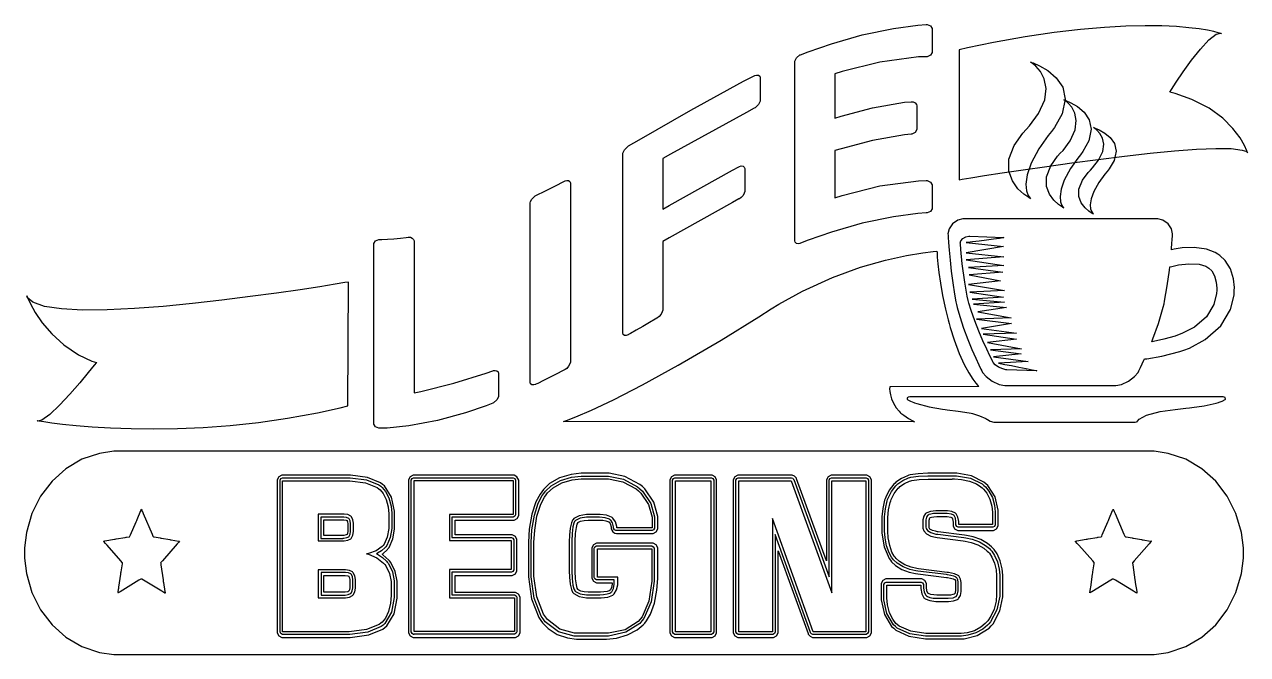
# Model space of a CAD drawing. Extents: x 65 to 293, y 45 to 314.
# Drawn here: x 65 to 293.4, y 195.9 to 313.5 of the extents above; entities that cross this region are included whole.
import ezdxf

# ---------------------------------------------------------------- set-up
doc = ezdxf.new("R2010")
doc.units = 0
doc.header["$MEASUREMENT"] = 0

msp = doc.modelspace()

# ---------------------------------------------------------------- linework, layer by layer
at = {"color": 7}
for points in [[(208.844, 306.494), (208.844, 306.693), (209.153, 307.293), (209.779, 307.844), (209.939, 307.905), (211.368, 308.456), (215.717, 309.958), (221.455, 311.6), (227.3, 312.806), (231.869, 313.426), (233.398, 313.549), (233.594, 313.549), (234.182, 313.272), (234.491, 312.766), (234.491, 312.597), (234.491, 312.082), (234.491, 310.533), (234.491, 308.985), (234.491, 308.468), (234.491, 308.305), (234.182, 307.808), (233.594, 307.516), (233.398, 307.516), (231.943, 307.472), (224.742, 306.534), (217.698, 304.765), (216.323, 304.307), (216.323, 303.276), (216.323, 300.179), (216.323, 297.083), (216.323, 296.051), (217.504, 296.404), (223.37, 297.957), (229.342, 299.015), (230.576, 299.12), (230.677, 299.127), (230.984, 299.067), (231.333, 298.879), (231.577, 298.59), (231.669, 298.326), (231.669, 298.238), (231.669, 297.718), (231.669, 296.157), (231.669, 294.597), (231.669, 294.076), (231.669, 293.9), (231.333, 293.366), (230.717, 293.062), (230.576, 293.052), (229.342, 292.947), (223.383, 291.889), (217.514, 290.336), (216.323, 289.983), (216.323, 288.881), (216.323, 285.574), (216.323, 282.266), (216.323, 281.164), (217.698, 281.632), (224.742, 283.418), (231.943, 284.34), (233.398, 284.375), (233.594, 284.375), (234.182, 284.097), (234.491, 283.591), (234.491, 283.421), (234.491, 282.906), (234.491, 281.358), (234.491, 279.811), (234.491, 279.294), (234.491, 279.13), (234.182, 278.634), (233.594, 278.342), (233.398, 278.342), (231.869, 278.226), (227.3, 277.62), (221.455, 276.419), (215.717, 274.771), (211.368, 273.254), (209.939, 272.697), (209.835, 272.657), (209.499, 272.602), (209.153, 272.667), (208.926, 272.871), (208.844, 273.111), (208.844, 273.19), (208.844, 281.517), (208.844, 300.25), (208.844, 306.494)], [(252.906, 280.988), (252.906, 280.988), (252.542, 281.2), (251.652, 281.831), (250.536, 282.871), (249.493, 284.313), (248.823, 286.148), (248.827, 288.37), (249.807, 290.967), (251.422, 293.263), (252.06, 293.934), (252.7, 294.614), (254.375, 296.887), (255.539, 299.445), (255.815, 301.61), (255.459, 303.381), (254.73, 304.757), (253.89, 305.741), (253.194, 306.332), (252.906, 306.528), (252.906, 306.528), (252.906, 306.528), (253.383, 306.36), (254.579, 305.835), (256.133, 304.925), (257.69, 303.601), (258.891, 301.833), (259.38, 299.594), (258.797, 296.853), (257.382, 294.324), (256.786, 293.581), (256.162, 292.8), (254.452, 290.327), (252.994, 287.625), (252.24, 285.443), (252.014, 283.74), (252.142, 282.48), (252.45, 281.627), (252.762, 281.142), (252.906, 280.988), (252.906, 280.988)], [(176.742, 289.278), (176.742, 289.49), (177.05, 290.125), (177.676, 290.777), (177.836, 290.865), (179.776, 291.986), (189.472, 297.569), (199.293, 302.94), (201.296, 303.954), (201.396, 304.005), (201.732, 304.096), (202.08, 304.06), (202.306, 303.864), (202.388, 303.614), (202.388, 303.529), (202.388, 303.014), (202.388, 301.467), (202.388, 299.919), (202.388, 299.402), (202.388, 299.197), (202.08, 298.578), (201.454, 297.965), (201.296, 297.885), (199.849, 297.135), (185.631, 289.314), (184.22, 288.502), (184.22, 287.321), (184.22, 283.775), (184.22, 280.23), (184.22, 279.047), (185.393, 279.727), (197.237, 286.351), (198.438, 286.985), (198.53, 287.037), (198.847, 287.128), (199.195, 287.095), (199.439, 286.91), (199.532, 286.675), (199.532, 286.596), (199.532, 286.081), (199.532, 284.533), (199.532, 282.986), (199.532, 282.469), (199.532, 282.368), (199.439, 282.064), (199.195, 281.632), (198.847, 281.24), (198.548, 281.007), (198.438, 280.952), (197.237, 280.318), (185.393, 273.693), (184.22, 273.014), (184.22, 269.831), (184.22, 262.668), (184.22, 260.28), (184.22, 260.178), (184.128, 259.868), (183.884, 259.42), (183.535, 259.005), (183.238, 258.755), (183.128, 258.692), (182.772, 258.486), (181.705, 257.867), (180.482, 257.158), (179.258, 256.45), (178.19, 255.831), (177.836, 255.623), (177.734, 255.567), (177.396, 255.455), (177.05, 255.465), (176.823, 255.634), (176.742, 255.864), (176.742, 255.94), (176.742, 264.275), (176.742, 283.027), (176.742, 289.278)], [(259.115, 279.224), (259.115, 279.224), (258.827, 279.392), (258.122, 279.891), (257.237, 280.715), (256.412, 281.857), (255.881, 283.312), (255.885, 285.073), (256.661, 287.135), (257.94, 288.958), (258.446, 289.49), (258.955, 290.029), (260.287, 291.834), (261.213, 293.862), (261.432, 295.579), (261.148, 296.982), (260.568, 298.073), (259.898, 298.851), (259.345, 299.318), (259.115, 299.472), (259.115, 299.472), (259.115, 299.472), (259.493, 299.339), (260.437, 298.921), (261.667, 298.198), (262.898, 297.145), (263.847, 295.742), (264.235, 293.967), (263.773, 291.797), (262.655, 289.796), (262.184, 289.208), (261.688, 288.59), (260.329, 286.632), (259.175, 284.493), (258.577, 282.762), (258.4, 281.412), (258.505, 280.411), (258.75, 279.732), (259.001, 279.346), (259.115, 279.224), (259.115, 279.224)], [(264.619, 278.129), (264.619, 278.129), (264.378, 278.264), (263.791, 278.666), (263.054, 279.324), (262.365, 280.238), (261.922, 281.401), (261.925, 282.804), (262.569, 284.445), (263.635, 285.895), (264.054, 286.315), (264.477, 286.743), (265.587, 288.188), (266.36, 289.808), (266.542, 291.178), (266.307, 292.299), (265.825, 293.169), (265.269, 293.791), (264.809, 294.163), (264.619, 294.287), (264.619, 294.287), (264.619, 294.287), (264.933, 294.181), (265.72, 293.847), (266.744, 293.27), (267.771, 292.431), (268.564, 291.313), (268.89, 289.897), (268.511, 288.167), (267.582, 286.57), (267.193, 286.103), (266.78, 285.612), (265.644, 284.05), (264.677, 282.342), (264.177, 280.961), (264.027, 279.881), (264.112, 279.082), (264.316, 278.537), (264.524, 278.229), (264.619, 278.129), (264.619, 278.129)], [(159.42, 280.106), (159.42, 280.206), (159.511, 280.507), (159.755, 280.925), (160.103, 281.306), (160.404, 281.532), (160.514, 281.587), (160.875, 281.759), (161.957, 282.28), (163.194, 282.889), (164.433, 283.518), (165.515, 284.08), (165.876, 284.269), (165.968, 284.321), (166.285, 284.412), (166.634, 284.379), (166.878, 284.194), (166.97, 283.959), (166.97, 283.88), (166.97, 275.546), (166.97, 256.793), (166.97, 250.542), (166.97, 250.442), (166.878, 250.137), (166.634, 249.706), (166.285, 249.313), (165.986, 249.081), (165.876, 249.025), (165.515, 248.836), (164.433, 248.274), (163.194, 247.646), (161.957, 247.037), (160.875, 246.517), (160.514, 246.345), (160.419, 246.298), (160.103, 246.224), (159.755, 246.266), (159.511, 246.455), (159.42, 246.691), (159.42, 246.768), (159.42, 255.102), (159.42, 273.855), (159.42, 280.106)], [(287.867, 270.651), (287.384, 270.959), (285.736, 271.567), (283.447, 271.891), (281.198, 271.797), (279.684, 271.572), (279.188, 271.463), (279.211, 271.737), (279.28, 272.557), (279.346, 273.417), (279.386, 273.979), (279.4, 274.179), (279.4, 274.179), (279.418, 274.469), (279.213, 275.358), (278.566, 276.335), (277.569, 277.002), (276.64, 277.247), (276.331, 277.247), (240.558, 277.247), (240.244, 277.247), (239.305, 277.002), (238.31, 276.335), (237.67, 275.358), (237.471, 274.469), (237.49, 274.179), (237.49, 274.179), (237.51, 273.823), (237.578, 272.84), (237.694, 271.366), (237.859, 269.532), (238.078, 267.469), (238.353, 265.31), (238.685, 263.187), (238.964, 261.718), (239.077, 261.232), (239.207, 260.672), (239.674, 259.009), (240.391, 256.813), (241.166, 254.726), (241.94, 252.832), (242.648, 251.215), (243.229, 249.955), (243.623, 249.14), (243.769, 248.849), (243.769, 248.849), (243.92, 248.561), (244.57, 247.795), (245.714, 246.918), (247.048, 246.32), (248.081, 246.098), (248.426, 246.098), (268.464, 246.098), (268.807, 246.098), (269.84, 246.316), (271.176, 246.906), (272.318, 247.781), (272.97, 248.557), (273.12, 248.849), (273.12, 248.849), (273.196, 249.003), (273.411, 249.446), (273.745, 250.144), (274.071, 250.84), (274.179, 251.072), (274.584, 251.116), (277.372, 251.57), (280.793, 252.465), (281.517, 252.729), (282.556, 253.112), (285.513, 254.696), (288.436, 257.233), (290.252, 260.306), (290.911, 262.982), (290.935, 263.878), (290.941, 264.422), (290.763, 266.054), (290.194, 267.914), (289.228, 269.449), (288.242, 270.404), (287.867, 270.651)], [(130.281, 272.451), (130.281, 272.616), (130.59, 273.112), (131.177, 273.403), (131.374, 273.403), (131.729, 273.41), (132.796, 273.445), (134.02, 273.523), (135.243, 273.647), (136.31, 273.779), (136.665, 273.826), (136.765, 273.838), (137.075, 273.804), (137.424, 273.645), (137.667, 273.375), (137.76, 273.105), (137.76, 273.014), (137.76, 265.95), (137.76, 250.056), (137.76, 244.758), (139.039, 245.014), (145.18, 246.539), (151.235, 248.418), (152.47, 248.849), (152.572, 248.889), (152.908, 248.941), (153.254, 248.864), (153.482, 248.646), (153.565, 248.402), (153.565, 248.32), (153.565, 247.805), (153.565, 246.257), (153.565, 244.709), (153.565, 244.192), (153.565, 243.998), (153.254, 243.412), (152.629, 242.879), (152.47, 242.817), (151.207, 242.322), (147.354, 240.998), (142.12, 239.559), (136.788, 238.575), (132.728, 238.165), (131.374, 238.125), (131.177, 238.125), (130.59, 238.403), (130.281, 238.909), (130.281, 239.077), (130.281, 247.421), (130.281, 266.194), (130.281, 272.451)], [(254.07, 248.849), (248.462, 249.061), (248.265, 249.068), (247.68, 249.199), (246.931, 249.525), (246.293, 249.99), (245.933, 250.391), (245.85, 250.542), (245.85, 250.542), (245.699, 250.837), (245.292, 251.655), (244.697, 252.895), (243.98, 254.459), (243.211, 256.249), (242.456, 258.163), (241.785, 260.105), (241.374, 261.502), (241.264, 261.973), (241.059, 262.828), (240.602, 265.428), (240.14, 268.866), (239.869, 271.504), (239.783, 272.557), (239.783, 272.557), (239.77, 272.697), (239.885, 273.13), (240.254, 273.597), (240.829, 273.906), (241.367, 274.009), (241.547, 274.002), (247.897, 273.756), (247.897, 273.756), (247.797, 273.704), (247.098, 273.593), (245.985, 273.439), (244.651, 273.266), (243.283, 273.096), (242.072, 272.948), (241.206, 272.843), (240.877, 272.803), (240.877, 272.803), (247.862, 272.098), (240.841, 270.897), (247.897, 270.122), (240.877, 269.558), (247.897, 268.5), (241.3, 268.181), (247.72, 267.299), (241.44, 266.77), (247.261, 265.678), (241.3, 265.006), (248.003, 263.842), (241.547, 263.525), (247.862, 262.643), (241.97, 262.254), (248.039, 261.691), (242.252, 261.302), (248.392, 260.703), (243.028, 259.857), (249.238, 258.763), (242.781, 258.516), (249.308, 257.668), (243.699, 256.786), (250.26, 255.87), (244.016, 255.728), (250.26, 254.742), (244.828, 254.14), (251.214, 252.942), (245.427, 252.765), (251.142, 252.024), (245.956, 251.46), (252.413, 250.613), (246.874, 250.296), (246.874, 250.278), (247.209, 250.224), (248.087, 250.055), (249.318, 249.823), (250.709, 249.56), (252.072, 249.298), (253.213, 249.071), (253.942, 248.911), (254.07, 248.849), (254.07, 248.849)], [(280.352, 255.517), (279.92, 255.359), (277.803, 254.742), (275.863, 254.336), (275.519, 254.283), (275.73, 254.821), (276.771, 257.722), (277.671, 260.765), (277.813, 261.372), (277.927, 261.875), (278.42, 264.708), (278.809, 267.678), (278.871, 268.252), (279.283, 268.365), (280.539, 268.628), (282.459, 268.853), (284.366, 268.759), (285.639, 268.405), (285.997, 268.181), (286.203, 268.046), (286.737, 267.501), (287.262, 266.569), (287.569, 265.384), (287.66, 264.306), (287.654, 263.948), (287.635, 263.273), (287.134, 261.258), (285.736, 258.953), (283.472, 257.038), (281.161, 255.819), (280.352, 255.517)], [(288.713, 244.016), (280.088, 244.016), (260.681, 244.016), (254.212, 244.016), (248.293, 244.016), (234.978, 244.016), (230.54, 244.016), (230.513, 244.016), (230.454, 244.016), (230.434, 244.016), (230.341, 244.016), (230.059, 243.95), (229.887, 243.832), (229.871, 243.805), (229.853, 243.787), (229.877, 243.55), (229.905, 243.523), (229.966, 243.453), (230.478, 243.166), (231.096, 242.932), (231.21, 242.888), (231.633, 242.739), (233.974, 242.152), (236.441, 241.724), (236.926, 241.653), (237.331, 241.592), (239.386, 241.34), (241.405, 241.035), (241.793, 240.947), (242.076, 240.887), (243.363, 240.464), (244.51, 239.934), (244.722, 239.819), (244.854, 239.748), (245.374, 239.431), (246.023, 239.254), (246.239, 239.254), (251.212, 239.254), (262.403, 239.254), (266.135, 239.254), (267.687, 239.254), (271.18, 239.254), (272.344, 239.254), (272.423, 239.254), (272.661, 239.303), (272.856, 239.404), (272.874, 239.43), (273.173, 239.809), (274.567, 240.556), (277.084, 241.239), (279.913, 241.643), (281.883, 241.855), (282.539, 241.935), (283.006, 241.989), (285.335, 242.342), (287.558, 242.835), (287.973, 242.958), (288.087, 242.994), (288.691, 243.206), (289.206, 243.487), (289.278, 243.557), (289.308, 243.589), (289.232, 243.853), (288.842, 244.016), (288.713, 244.016)], [(275.06, 233.821), (82.586, 233.821), (81.6998, 233.821), (79.0444, 233.437), (75.7467, 232.33), (72.7632, 230.579), (70.1629, 228.261), (68.0173, 225.453), (66.3981, 222.228), (65.3743, 218.666), (65.0173, 215.798), (65.0173, 214.842), (65.0173, 213.887), (65.3743, 211.019), (66.3981, 207.457), (68.0173, 204.232), (70.1629, 201.424), (72.7632, 199.106), (75.7467, 197.354), (79.0444, 196.248), (81.6998, 195.862), (82.586, 195.862), (275.06, 195.862), (275.945, 195.862), (278.601, 196.248), (281.898, 197.354), (284.882, 199.106), (287.482, 201.424), (289.628, 204.232), (291.247, 207.457), (292.271, 211.019), (292.629, 213.887), (292.629, 214.842), (292.629, 215.798), (292.271, 218.666), (291.247, 222.228), (289.628, 225.453), (287.482, 228.261), (284.882, 230.579), (281.898, 232.33), (278.601, 233.437), (275.945, 233.821), (275.06, 233.821)]]:
    msp.add_lwpolyline(points, close=True, dxfattribs=at)
at = {"color": 32}
for points in [[(239.536, 284.551), (239.536, 284.551), (240.112, 284.646), (241.745, 284.908), (244.286, 285.308), (247.591, 285.816), (251.511, 286.403), (255.9, 287.041), (260.615, 287.697), (265.504, 288.344), (270.425, 288.951), (275.229, 289.489), (279.769, 289.927), (283.901, 290.237), (287.477, 290.387), (290.35, 290.351), (292.374, 290.096), (293.249, 289.799), (293.405, 289.595), (293.405, 289.595), (293.277, 289.96), (292.84, 290.948), (292.005, 292.395), (290.687, 294.142), (288.801, 296.026), (286.261, 297.885), (282.979, 299.559), (279.917, 300.632), (278.871, 300.883), (278.871, 300.883), (279.204, 301.409), (280.103, 302.781), (281.409, 304.698), (282.966, 306.855), (284.619, 308.949), (286.208, 310.677), (287.577, 311.736), (288.41, 311.929), (288.572, 311.82), (288.572, 311.82), (288.412, 311.874), (287.926, 312.014), (287.099, 312.218), (285.921, 312.458), (284.375, 312.71), (282.451, 312.946), (280.136, 313.141), (277.416, 313.271), (274.277, 313.308), (270.709, 313.228), (266.697, 313.004), (262.23, 312.609), (257.292, 312.02), (251.872, 311.209), (245.958, 310.152), (241.136, 309.175), (239.536, 308.821), (239.536, 284.551)], [(125.519, 265.429), (125.519, 265.429), (124.871, 265.322), (123.038, 265.023), (120.186, 264.572), (116.479, 264.011), (112.083, 263.376), (107.162, 262.709), (101.883, 262.048), (96.4089, 261.431), (90.9077, 260.9), (85.543, 260.492), (80.4803, 260.248), (75.8843, 260.207), (71.9197, 260.408), (68.7546, 260.89), (66.5508, 261.694), (65.5906, 262.514), (65.4763, 262.855), (65.4763, 262.855), (65.6375, 262.451), (66.1444, 261.356), (67.0348, 259.753), (68.3412, 257.82), (70.1022, 255.738), (72.3512, 253.688), (75.1237, 251.849), (77.5974, 250.685), (78.4571, 250.402), (78.4571, 250.402), (78.0411, 249.882), (76.9345, 248.522), (75.3428, 246.622), (73.4741, 244.485), (71.5352, 242.411), (69.7357, 240.699), (68.2819, 239.653), (67.4934, 239.47), (67.3806, 239.572), (67.3806, 239.572), (67.6963, 239.52), (68.6195, 239.375), (70.1146, 239.168), (72.1459, 238.922), (74.6788, 238.662), (77.6774, 238.416), (81.1043, 238.208), (84.9256, 238.064), (89.1067, 238.011), (93.6089, 238.074), (98.3989, 238.278), (103.441, 238.65), (108.698, 239.214), (114.137, 239.998), (119.72, 241.026), (123.997, 241.967), (125.413, 242.322), (125.519, 265.429)], [(113.278, 199.636), (113.184, 199.636), (112.907, 199.796), (112.748, 200.073), (112.748, 200.165), (112.748, 228.353), (112.748, 228.447), (112.907, 228.724), (113.184, 228.883), (113.278, 228.883), (124.813, 228.883), (125.827, 228.883), (128.87, 228.486), (131.215, 227.56), (131.55, 227.295), (131.8, 227.091), (132.435, 226.337), (133.076, 225.104), (133.464, 223.599), (133.597, 222.271), (133.597, 221.827), (133.597, 219.993), (133.597, 219.425), (133.31, 217.722), (132.653, 216.245), (132.468, 216.006), (132.352, 215.865), (131.697, 215.261), (130.917, 214.781), (130.74, 214.701), (130.943, 214.605), (131.851, 214.013), (132.618, 213.282), (132.751, 213.114), (132.971, 212.841), (133.733, 211.284), (134.056, 209.613), (134.056, 209.057), (134.056, 207.397), (134.056, 206.489), (133.531, 203.761), (132.318, 201.658), (131.975, 201.366), (131.63, 201.075), (129.129, 200.065), (125.785, 199.636), (124.671, 199.636), (113.278, 199.636)], [(137.76, 199.636), (137.666, 199.636), (137.389, 199.796), (137.231, 200.073), (137.231, 200.165), (137.231, 228.353), (137.231, 228.447), (137.389, 228.724), (137.666, 228.883), (137.76, 228.883), (156.21, 228.883), (156.303, 228.883), (156.58, 228.724), (156.74, 228.447), (156.74, 228.353), (156.74, 222.074), (156.74, 221.981), (156.58, 221.704), (156.303, 221.544), (156.21, 221.544), (144.851, 221.544), (144.851, 217.734), (155.858, 217.734), (155.95, 217.734), (156.227, 217.576), (156.387, 217.299), (156.387, 217.205), (156.387, 211.773), (156.387, 211.68), (156.227, 211.404), (155.95, 211.244), (155.858, 211.244), (144.851, 211.244), (144.851, 207.01), (156.457, 207.01), (156.549, 207.01), (156.826, 206.852), (156.986, 206.575), (156.986, 206.481), (156.986, 200.201), (156.986, 200.109), (156.826, 199.832), (156.549, 199.672), (156.457, 199.672), (137.76, 199.672), (137.76, 199.636)], [(168.628, 199.283), (167.652, 199.283), (164.729, 200.101), (162.268, 201.993), (161.889, 202.53), (161.519, 203.051), (160.204, 206.407), (159.632, 210.404), (159.632, 211.737), (159.632, 216.006), (159.632, 216.793), (159.782, 219.154), (160.231, 221.867), (160.971, 224.138), (161.689, 225.538), (161.995, 225.954), (162.285, 226.347), (163.368, 227.37), (165.094, 228.385), (167.159, 228.995), (168.949, 229.199), (169.546, 229.199), (173.108, 229.199), (174.052, 229.199), (176.886, 228.596), (179.502, 227.197), (179.953, 226.8), (180.402, 226.395), (181.984, 224.058), (182.669, 221.565), (182.669, 220.733), (182.669, 219.534), (182.669, 219.442), (182.509, 219.165), (182.232, 219.005), (182.14, 219.005), (175.543, 219.005), (175.449, 219.005), (175.172, 219.151), (175.014, 219.439), (175.014, 219.534), (175.004, 219.71), (174.84, 220.438), (174.483, 220.973), (174.378, 221.051), (174.263, 221.131), (173.451, 221.418), (172.399, 221.544), (172.049, 221.544), (170.392, 221.544), (169.984, 221.544), (168.76, 221.36), (167.913, 220.927), (167.816, 220.803), (167.754, 220.725), (167.618, 220.43), (167.423, 219.692), (167.275, 218.452), (167.217, 217.041), (167.217, 216.57), (167.217, 211.949), (167.217, 211.483), (167.28, 210.083), (167.437, 208.844), (167.633, 208.11), (167.762, 207.822), (167.816, 207.75), (167.913, 207.628), (168.76, 207.196), (169.984, 207.01), (170.392, 207.01), (172.226, 207.01), (172.46, 207.01), (173.166, 207.059), (173.844, 207.178), (174.304, 207.338), (174.523, 207.456), (174.589, 207.504), (174.686, 207.584), (175.016, 208.175), (175.154, 208.995), (175.154, 209.267), (175.154, 209.833), (171.909, 209.833), (171.815, 209.833), (171.538, 209.992), (171.38, 210.269), (171.38, 210.362), (171.38, 215.617), (171.38, 215.711), (171.538, 215.988), (171.815, 216.147), (171.909, 216.147), (182.069, 216.147), (182.161, 216.147), (182.438, 215.988), (182.598, 215.711), (182.598, 215.617), (182.598, 210.821), (182.598, 209.542), (182.02, 205.701), (180.684, 202.601), (180.305, 202.142), (179.917, 201.675), (177.301, 200.031), (174.076, 199.319), (173.002, 199.319), (168.628, 199.319), (168.628, 199.283)], [(186.583, 199.636), (186.49, 199.636), (186.213, 199.796), (186.054, 200.073), (186.054, 200.165), (186.054, 228.353), (186.054, 228.447), (186.213, 228.724), (186.49, 228.883), (186.583, 228.883), (193.216, 228.883), (193.308, 228.883), (193.585, 228.724), (193.745, 228.447), (193.745, 228.353), (193.745, 200.165), (193.745, 200.073), (193.585, 199.796), (193.308, 199.636), (193.216, 199.636), (186.583, 199.636)], [(212.302, 199.636), (212.226, 199.636), (212.001, 199.734), (211.825, 199.937), (211.807, 199.989), (205.21, 218.263), (205.21, 200.165), (205.21, 200.073), (205.051, 199.796), (204.774, 199.636), (204.681, 199.636), (198.402, 199.636), (198.308, 199.636), (198.031, 199.796), (197.872, 200.073), (197.872, 200.165), (197.872, 228.353), (197.872, 228.447), (198.031, 228.724), (198.308, 228.883), (198.402, 228.883), (208.175, 228.883), (208.249, 228.883), (208.474, 228.786), (208.65, 228.583), (208.668, 228.53), (215.265, 210.396), (215.265, 228.353), (215.265, 228.447), (215.423, 228.724), (215.7, 228.883), (215.794, 228.883), (222.074, 228.883), (222.166, 228.883), (222.443, 228.724), (222.603, 228.447), (222.603, 228.353), (222.603, 200.165), (222.603, 200.073), (222.443, 199.796), (222.166, 199.636), (222.074, 199.636), (212.302, 199.636)], [(234.244, 199.283), (233.267, 199.283), (230.336, 199.739), (227.991, 200.811), (227.648, 201.119), (227.295, 201.428), (226.042, 203.501), (225.495, 206.08), (225.495, 206.94), (225.495, 208.88), (225.495, 208.974), (225.654, 209.251), (225.931, 209.41), (226.024, 209.41), (232.34, 209.41), (232.432, 209.41), (232.709, 209.251), (232.869, 208.974), (232.869, 208.88), (232.869, 208.598), (232.869, 208.329), (233.002, 207.522), (233.31, 206.94), (233.398, 206.868), (233.455, 206.82), (233.655, 206.703), (234.076, 206.543), (234.696, 206.423), (235.336, 206.375), (235.549, 206.375), (237.207, 206.375), (237.513, 206.375), (238.432, 206.485), (238.927, 206.684), (238.971, 206.728), (239.033, 206.781), (239.258, 207.187), (239.36, 207.77), (239.36, 207.963), (239.36, 209.197), (239.36, 209.357), (239.28, 209.833), (239.095, 210.203), (239.043, 210.256), (239.015, 210.283), (238.898, 210.359), (238.583, 210.494), (238.03, 210.643), (237.388, 210.757), (237.173, 210.785), (231.845, 211.454), (231.469, 211.505), (230.357, 211.761), (229.071, 212.254), (227.99, 212.938), (227.307, 213.578), (227.119, 213.819), (226.929, 214.064), (226.47, 214.884), (226.006, 216.17), (225.729, 217.673), (225.637, 218.964), (225.637, 219.392), (225.637, 221.121), (225.637, 221.612), (225.774, 223.08), (226.103, 224.553), (226.201, 224.826), (226.297, 225.1), (226.919, 226.334), (227.736, 227.393), (227.93, 227.578), (228.089, 227.736), (229.009, 228.38), (230.09, 228.847), (230.328, 228.917), (230.557, 228.979), (231.986, 229.187), (233.706, 229.27), (234.28, 229.27), (238.231, 229.27), (239.088, 229.27), (241.661, 228.816), (243.848, 227.744), (244.192, 227.435), (244.45, 227.21), (245.118, 226.406), (245.78, 225.17), (246.177, 223.736), (246.309, 222.516), (246.309, 222.11), (246.309, 220.169), (246.309, 220.077), (246.149, 219.8), (245.872, 219.64), (245.78, 219.64), (239.466, 219.64), (239.372, 219.64), (239.095, 219.8), (238.937, 220.077), (238.937, 220.169), (238.937, 220.486), (238.937, 220.701), (238.853, 221.346), (238.645, 221.809), (238.584, 221.861), (238.548, 221.897), (238.142, 222.092), (237.335, 222.214), (237.067, 222.214), (235.549, 222.214), (235.356, 222.214), (234.782, 222.18), (234.249, 222.096), (233.907, 221.992), (233.759, 221.925), (233.715, 221.897), (233.653, 221.853), (233.445, 221.506), (233.363, 221.033), (233.363, 220.875), (233.363, 219.71), (233.363, 219.637), (233.396, 219.417), (233.635, 219.023), (234.284, 218.628), (235.228, 218.375), (235.549, 218.333), (240.418, 217.7), (240.812, 217.65), (241.984, 217.396), (243.346, 216.911), (244.496, 216.247), (245.22, 215.641), (245.427, 215.407), (245.637, 215.176), (246.167, 214.39), (246.696, 213.193), (247.015, 211.825), (247.121, 210.676), (247.121, 210.292), (247.121, 207.574), (247.121, 206.74), (246.614, 204.236), (245.418, 201.993), (245.074, 201.613), (244.824, 201.337), (243.957, 200.615), (242.667, 199.898), (241.205, 199.465), (239.98, 199.319), (239.572, 199.319), (234.244, 199.319), (234.244, 199.283)], [(124.495, 217.628), (124.671, 217.628), (125.204, 217.704), (125.581, 217.866), (125.625, 217.91), (125.677, 217.964), (125.844, 218.339), (125.906, 218.839), (125.906, 219.005), (125.906, 220.133), (125.906, 220.304), (125.832, 220.813), (125.669, 221.184), (125.625, 221.228), (125.571, 221.281), (125.178, 221.448), (124.666, 221.508), (124.495, 221.508), (120.367, 221.508), (120.367, 217.558), (124.495, 217.558), (124.495, 217.628)], [(124.743, 206.974), (124.929, 206.974), (125.491, 207.054), (125.924, 207.24), (125.978, 207.293), (126.03, 207.347), (126.232, 207.748), (126.33, 208.306), (126.33, 208.492), (126.33, 209.656), (126.33, 209.837), (126.25, 210.376), (126.064, 210.794), (126.012, 210.855), (125.958, 210.909), (125.539, 211.095), (124.967, 211.173), (124.777, 211.173), (120.403, 211.173), (120.403, 206.974), (124.743, 206.974)]]:
    msp.add_lwpolyline(points, close=True, dxfattribs=at)
at = {"color": 40}
msp.add_lwpolyline([(235.409, 271.18), (235.409, 271.18), (235.421, 270.904), (235.474, 270.112), (235.583, 268.861), (235.77, 267.207), (236.052, 265.209), (236.449, 262.92), (236.981, 260.401), (237.48, 258.375), (237.666, 257.704), (237.88, 256.93), (238.613, 254.627), (239.572, 252.089), (240.503, 250.051), (241.361, 248.471), (242.102, 247.311), (242.686, 246.532), (243.067, 246.094), (243.204, 245.956), (243.204, 245.956), (226.59, 245.886), (226.59, 245.886), (226.58, 245.776), (226.574, 245.465), (226.608, 244.982), (226.712, 244.361), (226.923, 243.63), (227.273, 242.822), (227.797, 241.963), (228.331, 241.293), (228.53, 241.088), (228.684, 240.935), (229.222, 240.545), (230.125, 239.969), (230.91, 239.511), (231.246, 239.324), (231.246, 239.324), (165.699, 239.36), (165.699, 239.36), (166.263, 239.562), (167.981, 240.24), (170.888, 241.504), (175.016, 243.462), (180.405, 246.224), (187.085, 249.898), (195.096, 254.594), (202.144, 258.936), (204.471, 260.42), (205.883, 261.322), (210.295, 263.75), (215.912, 266.314), (221.142, 268.213), (225.812, 269.544), (229.749, 270.408), (232.777, 270.903), (234.721, 271.128), (235.409, 271.18), (235.409, 271.18)], close=True, dxfattribs=at)
at = {"color": 250}
for points in [[(124.813, 229.376), (113.278, 229.376), (113.089, 229.376), (112.522, 229.073), (112.219, 228.506), (112.219, 228.317), (112.219, 200.131), (112.219, 199.944), (112.522, 199.377), (113.089, 199.073), (113.278, 199.073), (124.671, 199.073), (125.833, 199.073), (129.319, 199.528), (131.957, 200.598), (132.328, 200.907), (132.707, 201.225), (134.042, 203.47), (134.621, 206.364), (134.621, 207.327), (134.621, 208.985), (134.621, 209.586), (134.254, 211.386), (133.411, 213.07), (133.174, 213.36), (133.076, 213.476), (131.955, 214.507), (131.833, 214.595), (131.937, 214.667), (132.819, 215.487), (132.891, 215.583), (133.094, 215.848), (133.812, 217.461), (134.126, 219.306), (134.126, 219.921), (134.126, 221.757), (134.126, 222.636), (133.565, 225.271), (132.248, 227.349), (131.869, 227.648), (131.516, 227.94), (129.055, 228.949), (125.873, 229.376), (124.813, 229.376)], [(156.245, 229.376), (137.796, 229.376), (137.607, 229.376), (137.04, 229.073), (136.737, 228.506), (136.737, 228.317), (136.737, 200.131), (136.737, 199.944), (137.04, 199.377), (137.607, 199.073), (137.796, 199.073), (156.527, 199.073), (156.714, 199.073), (157.281, 199.377), (157.585, 199.944), (157.585, 200.131), (157.585, 206.411), (157.585, 206.6), (157.281, 207.166), (156.714, 207.469), (156.527, 207.469), (145.451, 207.469), (145.451, 210.644), (155.928, 210.644), (156.115, 210.644), (156.682, 210.949), (156.986, 211.515), (156.986, 211.703), (156.986, 217.135), (156.986, 217.323), (156.682, 217.89), (156.115, 218.193), (155.928, 218.193), (145.451, 218.193), (145.451, 220.945), (156.281, 220.945), (156.468, 220.945), (157.034, 221.25), (157.339, 221.816), (157.339, 222.003), (157.339, 228.283), (157.329, 228.442), (156.99, 229.067), (156.431, 229.376), (156.245, 229.376)], [(173.178, 229.729), (169.616, 229.729), (168.983, 229.729), (167.089, 229.511), (164.91, 228.86), (163.081, 227.78), (161.922, 226.689), (161.608, 226.271), (161.286, 225.84), (160.522, 224.39), (159.75, 222.065), (159.29, 219.277), (159.139, 216.825), (159.139, 216.006), (159.139, 211.737), (159.139, 210.365), (159.72, 206.247), (161.078, 202.759), (161.466, 202.212), (161.757, 201.8), (162.833, 200.704), (164.491, 199.624), (166.427, 198.974), (168.077, 198.754), (168.628, 198.754), (173.108, 198.754), (173.716, 198.754), (175.54, 198.946), (177.644, 199.514), (179.412, 200.452), (180.527, 201.388), (180.835, 201.753), (181.144, 202.132), (181.898, 203.418), (182.659, 205.463), (183.115, 207.911), (183.268, 210.067), (183.268, 210.785), (183.268, 215.583), (183.268, 215.772), (182.964, 216.338), (182.397, 216.642), (182.21, 216.642), (172.049, 216.642), (171.861, 216.642), (171.294, 216.338), (170.991, 215.772), (170.991, 215.583), (170.991, 210.326), (170.991, 210.138), (171.294, 209.572), (171.861, 209.267), (172.049, 209.267), (174.765, 209.267), (174.765, 209.233), (174.765, 209.024), (174.663, 208.391), (174.439, 207.946), (174.378, 207.892), (174.342, 207.866), (174.196, 207.788), (173.83, 207.659), (173.226, 207.55), (172.555, 207.504), (172.332, 207.504), (170.498, 207.504), (170.254, 207.504), (169.525, 207.567), (168.892, 207.716), (168.523, 207.891), (168.38, 207.998), (168.345, 208.033), (168.327, 208.06), (168.238, 208.253), (168.071, 208.862), (167.918, 210.028), (167.852, 211.442), (167.852, 211.913), (167.852, 216.535), (167.852, 217.012), (167.918, 218.442), (168.071, 219.618), (168.238, 220.231), (168.327, 220.424), (168.345, 220.45), (168.371, 220.494), (168.503, 220.607), (168.865, 220.781), (169.505, 220.921), (170.25, 220.979), (170.498, 220.979), (172.156, 220.979), (172.365, 220.979), (172.995, 220.939), (173.583, 220.839), (173.961, 220.712), (174.122, 220.628), (174.166, 220.592), (174.192, 220.576), (174.405, 220.323), (174.579, 219.702), (174.589, 219.498), (174.589, 219.399), (174.675, 219.101), (174.906, 218.776), (175.244, 218.557), (175.545, 218.476), (175.647, 218.476), (182.246, 218.476), (182.433, 218.476), (182.999, 218.78), (183.304, 219.347), (183.304, 219.534), (183.304, 220.733), (183.304, 221.625), (182.571, 224.296), (180.885, 226.793), (180.41, 227.225), (179.925, 227.639), (177.151, 229.099), (174.17, 229.729), (173.178, 229.729)], [(173.178, 228.67), (174.078, 228.67), (176.78, 228.111), (179.246, 226.793), (179.67, 226.413), (180.093, 226.034), (181.574, 223.865), (182.21, 221.517), (182.21, 220.733), (182.21, 219.534), (175.613, 219.534), (175.603, 219.754), (175.373, 220.672), (174.898, 221.342), (174.765, 221.438), (174.633, 221.536), (173.707, 221.885), (172.516, 222.038), (172.12, 222.038), (170.462, 222.038), (169.991, 222.038), (168.578, 221.801), (167.586, 221.245), (167.463, 221.085), (167.355, 220.948), (167.139, 220.445), (166.908, 219.472), (166.769, 218.17), (166.723, 216.945), (166.723, 216.535), (166.723, 211.913), (166.723, 211.507), (166.769, 210.286), (166.908, 208.995), (167.139, 208.034), (167.356, 207.537), (167.463, 207.397), (167.586, 207.239), (168.578, 206.684), (169.991, 206.445), (170.462, 206.445), (172.296, 206.445), (172.708, 206.445), (173.946, 206.605), (174.881, 206.976), (175.014, 207.081), (175.136, 207.187), (175.586, 207.932), (175.79, 208.908), (175.79, 209.233), (175.79, 210.326), (172.015, 210.326), (172.015, 215.583), (182.174, 215.583), (182.174, 210.785), (182.174, 209.55), (181.623, 205.842), (180.348, 202.891), (179.987, 202.458), (179.625, 202.017), (177.165, 200.492), (174.096, 199.849), (173.073, 199.849), (168.628, 199.849), (167.713, 199.849), (164.968, 200.612), (162.675, 202.38), (162.314, 202.883), (161.951, 203.386), (160.695, 206.613), (160.161, 210.483), (160.161, 211.773), (160.161, 216.04), (160.161, 216.807), (160.3, 219.104), (160.721, 221.73), (161.426, 223.919), (162.121, 225.271), (162.418, 225.672), (162.694, 226.038), (163.715, 226.995), (165.333, 227.944), (167.275, 228.516), (168.978, 228.706), (169.546, 228.706), (173.178, 228.706)], [(193.216, 229.376), (186.583, 229.376), (186.395, 229.376), (185.829, 229.073), (185.525, 228.506), (185.525, 228.317), (185.525, 200.131), (185.525, 199.944), (185.829, 199.377), (186.395, 199.073), (186.583, 199.073), (193.216, 199.073), (193.403, 199.073), (193.97, 199.377), (194.274, 199.944), (194.274, 200.131), (194.274, 228.317), (194.274, 228.506), (193.97, 229.073), (193.403, 229.376), (193.216, 229.376)], [(222.11, 229.376), (215.83, 229.376), (215.641, 229.376), (215.074, 229.073), (214.771, 228.506), (214.771, 228.317), (214.771, 213.36), (209.197, 228.67), (209.161, 228.776), (208.808, 229.183), (208.358, 229.376), (208.209, 229.376), (198.438, 229.376), (198.249, 229.376), (197.682, 229.073), (197.379, 228.506), (197.379, 228.317), (197.379, 200.131), (197.379, 199.944), (197.682, 199.377), (198.249, 199.073), (198.438, 199.073), (204.717, 199.073), (204.905, 199.073), (205.471, 199.377), (205.776, 199.944), (205.776, 200.131), (205.776, 215.23), (211.35, 199.778), (211.384, 199.674), (211.737, 199.267), (212.186, 199.073), (212.336, 199.073), (222.144, 199.073), (222.331, 199.073), (222.898, 199.377), (223.202, 199.944), (223.202, 200.131), (223.202, 228.317), (223.193, 228.468), (222.854, 229.073), (222.296, 229.376), (222.11, 229.376)], [(238.231, 229.729), (234.28, 229.729), (233.689, 229.729), (231.915, 229.628), (230.425, 229.403), (230.188, 229.342), (229.931, 229.271), (228.763, 228.764), (227.754, 228.063), (227.578, 227.894), (227.373, 227.701), (226.5, 226.577), (225.838, 225.258), (225.742, 224.966), (225.644, 224.685), (225.297, 223.146), (225.142, 221.601), (225.142, 221.085), (225.142, 219.358), (225.142, 218.509), (225.539, 215.962), (226.465, 213.801), (226.73, 213.467), (226.932, 213.206), (227.663, 212.514), (228.82, 211.773), (230.203, 211.244), (231.404, 210.976), (231.811, 210.925), (237.173, 210.256), (237.368, 210.229), (237.956, 210.12), (238.442, 209.995), (238.69, 209.904), (238.76, 209.867), (238.76, 209.867), (238.768, 209.859), (238.843, 209.696), (238.901, 209.349), (238.901, 209.233), (238.901, 207.998), (238.901, 207.858), (238.839, 207.433), (238.741, 207.205), (238.724, 207.187), (238.706, 207.178), (238.617, 207.134), (238.372, 207.05), (237.94, 206.974), (237.444, 206.94), (237.279, 206.94), (235.62, 206.94), (235.413, 206.94), (234.797, 206.985), (234.253, 207.09), (233.933, 207.209), (233.812, 207.275), (233.785, 207.293), (233.732, 207.337), (233.529, 207.778), (233.433, 208.419), (233.433, 208.632), (233.433, 208.915), (233.433, 209.103), (233.128, 209.67), (232.562, 209.973), (232.374, 209.973), (226.06, 209.973), (225.872, 209.973), (225.305, 209.67), (225.002, 209.103), (225.002, 208.915), (225.002, 206.974), (225.002, 206.063), (225.583, 203.328), (226.941, 201.101), (227.329, 200.767), (227.709, 200.44), (230.182, 199.289), (233.255, 198.79), (234.28, 198.79), (239.642, 198.79), (240.468, 198.79), (242.944, 199.4), (245.163, 200.819), (245.533, 201.224), (245.894, 201.621), (247.151, 203.998), (247.686, 206.655), (247.686, 207.54), (247.686, 210.256), (247.686, 210.666), (247.571, 211.894), (247.231, 213.36), (246.658, 214.642), (246.081, 215.481), (245.85, 215.724), (245.623, 215.97), (244.839, 216.615), (243.61, 217.325), (242.17, 217.843), (240.938, 218.108), (240.524, 218.157), (235.656, 218.792), (235.519, 218.808), (235.117, 218.881), (234.553, 219.045), (234.108, 219.295), (233.928, 219.554), (233.928, 219.64), (233.928, 220.803), (233.928, 220.953), (234.05, 221.386), (234.068, 221.404), (234.068, 221.404), (234.135, 221.437), (234.375, 221.51), (234.841, 221.583), (235.399, 221.615), (235.585, 221.615), (237.103, 221.615), (237.328, 221.615), (238.009, 221.51), (238.231, 221.404), (238.231, 221.404), (238.231, 221.404), (238.319, 221.215), (238.408, 220.616), (238.408, 220.416), (238.408, 220.097), (238.408, 219.91), (238.711, 219.344), (239.277, 219.039), (239.466, 219.039), (245.78, 219.039), (245.967, 219.039), (246.534, 219.344), (246.838, 219.91), (246.838, 220.097), (246.838, 222.038), (246.838, 222.859), (246.26, 225.32), (244.924, 227.419), (244.545, 227.754), (244.174, 228.08), (241.837, 229.231), (239.132, 229.729), (238.231, 229.729)], [(238.231, 228.67), (238.665, 228.67), (239.97, 228.565), (241.485, 228.247), (242.775, 227.718), (243.599, 227.192), (243.84, 226.977), (244.078, 226.771), (244.693, 226.033), (245.299, 224.896), (245.66, 223.574), (245.78, 222.45), (245.78, 222.074), (245.78, 220.133), (239.466, 220.133), (239.466, 220.45), (239.466, 220.722), (239.334, 221.532), (239.025, 222.136), (238.937, 222.214), (238.849, 222.294), (238.199, 222.582), (237.349, 222.709), (237.067, 222.709), (235.549, 222.709), (235.217, 222.709), (234.221, 222.603), (233.495, 222.356), (233.398, 222.286), (233.3, 222.215), (232.952, 221.704), (232.797, 221.029), (232.797, 220.803), (232.797, 219.64), (232.797, 219.466), (232.963, 218.946), (233.459, 218.396), (234.286, 217.993), (235.15, 217.775), (235.443, 217.734), (240.312, 217.099), (240.684, 217.051), (241.793, 216.809), (243.068, 216.359), (244.136, 215.751), (244.81, 215.196), (245.004, 214.982), (245.196, 214.771), (245.677, 214.051), (246.163, 212.945), (246.457, 211.669), (246.556, 210.582), (246.556, 210.22), (246.556, 207.504), (246.556, 207.089), (246.436, 205.844), (246.079, 204.356), (245.484, 203.04), (244.886, 202.157), (244.651, 201.895), (244.42, 201.64), (243.619, 200.969), (242.429, 200.308), (241.08, 199.911), (239.948, 199.778), (239.572, 199.778), (234.244, 199.778), (233.317, 199.778), (230.539, 200.201), (228.326, 201.19), (228.001, 201.472), (227.758, 201.681), (227.146, 202.445), (226.54, 203.668), (226.179, 205.143), (226.06, 206.437), (226.06, 206.868), (226.06, 208.808), (232.374, 208.808), (232.374, 208.528), (232.374, 208.202), (232.555, 207.227), (232.964, 206.481), (233.08, 206.375), (233.194, 206.279), (234.054, 205.93), (235.202, 205.776), (235.585, 205.776), (237.243, 205.776), (237.56, 205.776), (238.512, 205.886), (239.254, 206.156), (239.36, 206.235), (239.456, 206.314), (239.805, 206.874), (239.959, 207.611), (239.959, 207.856), (239.959, 209.091), (239.959, 209.309), (239.831, 209.961), (239.544, 210.468), (239.466, 210.538), (239.386, 210.61), (238.693, 210.913), (237.594, 211.164), (237.313, 211.208), (231.987, 211.879), (231.637, 211.923), (230.598, 212.152), (229.402, 212.598), (228.404, 213.224), (227.782, 213.808), (227.612, 214.03), (227.434, 214.256), (227.01, 215.015), (226.58, 216.222), (226.322, 217.647), (226.237, 218.878), (226.237, 219.287), (226.237, 221.015), (226.237, 221.48), (226.369, 222.873), (226.678, 224.278), (226.766, 224.543), (226.854, 224.8), (227.427, 225.946), (228.177, 226.916), (228.353, 227.083), (228.502, 227.225), (229.336, 227.802), (230.292, 228.221), (230.504, 228.283), (230.715, 228.345), (232.092, 228.553), (233.758, 228.636), (234.315, 228.636), (238.231, 228.636)], [(124.813, 228.317), (125.779, 228.317), (128.679, 227.948), (130.889, 227.084), (131.197, 226.836), (131.426, 226.653), (132.005, 225.964), (132.578, 224.826), (132.919, 223.424), (133.033, 222.174), (133.033, 221.757), (133.033, 219.921), (133.033, 219.393), (132.773, 217.81), (132.176, 216.465), (132.009, 216.253), (131.841, 216.042), (130.721, 215.222), (129.248, 214.719), (128.904, 214.665), (129.266, 214.587), (130.835, 213.929), (132.088, 212.937), (132.292, 212.689), (132.494, 212.442), (133.194, 211.023), (133.49, 209.495), (133.49, 208.985), (133.49, 207.327), (133.49, 206.863), (133.371, 205.47), (133.014, 203.915), (132.418, 202.665), (131.825, 201.918), (131.586, 201.719), (131.268, 201.454), (128.887, 200.528), (125.671, 200.131), (124.601, 200.131), (113.206, 200.131), (113.206, 228.317), (124.813, 228.317)], [(156.245, 228.317), (156.245, 222.038), (144.356, 222.038), (144.356, 217.171), (155.892, 217.171), (155.892, 211.737), (144.356, 211.737), (144.356, 206.445), (156.493, 206.445), (156.493, 200.165), (137.76, 200.165), (137.76, 228.353), (156.245, 228.353)], [(193.216, 228.317), (193.216, 200.131), (186.583, 200.131), (186.583, 228.317), (193.216, 228.317)], [(222.11, 228.317), (222.11, 200.131), (212.302, 200.131), (204.681, 221.262), (204.681, 200.131), (198.402, 200.131), (198.402, 228.317), (208.175, 228.317), (215.794, 207.397), (215.794, 228.317), (222.11, 228.317)], [(119.838, 217.099), (124.495, 217.099), (124.721, 217.099), (125.399, 217.211), (125.932, 217.479), (126.012, 217.558), (126.091, 217.638), (126.361, 218.167), (126.471, 218.821), (126.471, 219.039), (126.471, 220.169), (126.471, 220.388), (126.361, 221.043), (126.091, 221.572), (126.012, 221.651), (125.932, 221.73), (125.399, 221.999), (124.721, 222.11), (124.495, 222.11), (119.838, 222.11), (119.838, 217.099)], [(120.897, 221.015), (124.495, 221.015), (124.648, 221.015), (125.108, 220.945), (125.272, 220.875), (125.272, 220.875), (125.288, 220.857), (125.368, 220.65), (125.413, 220.263), (125.413, 220.133), (125.413, 219.005), (125.413, 218.877), (125.355, 218.489), (125.28, 218.281), (125.272, 218.263), (125.272, 218.263), (125.12, 218.193), (124.65, 218.123), (124.495, 218.123), (120.897, 218.123), (120.897, 221.015)], [(119.838, 206.445), (124.743, 206.445), (124.98, 206.445), (125.694, 206.574), (126.25, 206.861), (126.33, 206.94), (126.409, 207.02), (126.696, 207.571), (126.824, 208.262), (126.824, 208.492), (126.824, 209.656), (126.824, 209.888), (126.696, 210.578), (126.409, 211.129), (126.33, 211.208), (126.25, 211.288), (125.694, 211.576), (124.98, 211.703), (124.743, 211.703), (119.838, 211.703), (119.838, 206.445)], [(120.897, 210.644), (124.743, 210.644), (124.907, 210.644), (125.403, 210.57), (125.589, 210.494), (125.589, 210.468), (125.605, 210.45), (125.703, 210.207), (125.765, 209.794), (125.765, 209.656), (125.765, 208.492), (125.765, 208.358), (125.703, 207.954), (125.605, 207.707), (125.589, 207.68), (125.579, 207.672), (125.389, 207.579), (124.904, 207.504), (124.743, 207.504), (120.897, 207.504), (120.897, 210.644)]]:
    msp.add_lwpolyline(points, close=True, dxfattribs=at)
at = {"color": 0}
for points in [[(82.4798, 207.363), (82.4879, 207.435), (82.6022, 208.139), (82.6202, 208.209), (82.6548, 208.457), (83.0076, 210.891), (83.0432, 211.138), (83.0612, 211.288), (83.2982, 212.787), (83.3258, 212.937), (83.3258, 212.973), (83.2915, 213.052), (83.2915, 213.078), (83.0351, 213.37), (80.4414, 216.279), (80.1867, 216.57), (80.1508, 216.606), (79.8326, 216.994), (79.798, 217.029), (79.798, 217.029), (79.8587, 217.056), (79.8682, 217.065), (80.0446, 217.092), (81.8085, 217.391), (81.9848, 217.417), (82.1517, 217.445), (83.8288, 217.736), (83.9971, 217.77), (84.0493, 217.78), (84.5425, 217.868), (84.5965, 217.876), (84.6226, 217.876), (84.7027, 217.955), (84.7027, 217.981), (84.8071, 218.229), (85.8654, 220.672), (85.9716, 220.909), (86.0418, 221.077), (86.7473, 222.753), (86.8193, 222.92), (86.8193, 222.947), (86.8535, 223.007), (86.8535, 223.026), (86.8701, 222.992), (87.0204, 222.603), (87.0299, 222.567), (87.1968, 222.188), (88.8379, 218.361), (89.0062, 217.981), (89.0143, 217.964), (89.1286, 217.85), (89.1466, 217.84), (89.2609, 217.824), (90.3718, 217.646), (90.4875, 217.628), (90.6364, 217.602), (92.1371, 217.339), (92.2874, 217.311), (92.4197, 217.285), (93.7768, 217.056), (93.9091, 217.029), (93.9091, 217.029), (93.9617, 217.029), (93.9793, 217.029), (93.9617, 217.012), (93.847, 216.87), (93.8389, 216.852), (93.5563, 216.535), (90.7687, 213.396), (90.4875, 213.078), (90.478, 213.07), (90.442, 212.919), (90.4515, 212.901), (90.4956, 212.62), (90.9105, 209.797), (90.9465, 209.514), (90.9726, 209.348), (91.2357, 207.637), (91.2633, 207.469), (91.2633, 207.435), (91.2633, 207.355), (91.2633, 207.327), (91.2453, 207.337), (91.0332, 207.461), (91.0167, 207.469), (90.672, 207.672), (87.267, 209.736), (86.9237, 209.939), (86.9061, 209.948), (86.7653, 209.948), (86.7473, 209.939), (86.3946, 209.728), (82.8668, 207.575), (82.514, 207.363), (82.514, 207.363), (82.4879, 207.363), (82.4798, 207.363)], [(263.948, 207.363), (263.956, 207.435), (264.072, 208.139), (264.09, 208.209), (264.124, 208.457), (264.477, 210.891), (264.513, 211.138), (264.539, 211.288), (264.768, 212.787), (264.796, 212.937), (264.796, 212.973), (264.76, 213.052), (264.76, 213.078), (264.503, 213.37), (261.92, 216.279), (261.655, 216.57), (261.619, 216.606), (261.302, 216.994), (261.268, 217.029), (261.268, 217.029), (261.328, 217.056), (261.338, 217.065), (261.515, 217.092), (263.278, 217.391), (263.455, 217.417), (263.621, 217.445), (265.297, 217.736), (265.465, 217.77), (265.517, 217.78), (266.011, 217.868), (266.065, 217.876), (266.091, 217.876), (266.171, 217.955), (266.171, 217.981), (266.276, 218.229), (267.335, 220.672), (267.442, 220.909), (267.512, 221.077), (268.216, 222.753), (268.288, 222.92), (268.288, 222.947), (268.323, 223.007), (268.323, 223.026), (268.34, 222.992), (268.49, 222.603), (268.5, 222.567), (268.666, 222.188), (270.306, 218.361), (270.474, 217.981), (270.483, 217.964), (270.599, 217.85), (270.617, 217.84), (270.731, 217.824), (271.841, 217.646), (271.956, 217.628), (272.106, 217.602), (273.605, 217.339), (273.756, 217.311), (273.888, 217.285), (275.247, 217.056), (275.379, 217.029), (275.379, 217.029), (275.431, 217.029), (275.449, 217.029), (275.431, 217.012), (275.316, 216.87), (275.307, 216.852), (275.025, 216.535), (272.238, 213.396), (271.956, 213.078), (271.946, 213.07), (271.912, 212.919), (271.921, 212.901), (271.966, 212.62), (272.379, 209.797), (272.415, 209.514), (272.441, 209.348), (272.705, 207.637), (272.733, 207.469), (272.733, 207.435), (272.733, 207.355), (272.733, 207.327), (272.715, 207.337), (272.503, 207.461), (272.485, 207.469), (272.141, 207.672), (268.737, 209.736), (268.394, 209.939), (268.376, 209.948), (268.234, 209.948), (268.217, 209.939), (267.865, 209.728), (264.337, 207.575), (263.984, 207.363), (263.984, 207.363), (263.955, 207.367), (263.948, 207.363)]]:
    msp.add_lwpolyline(points, close=True, dxfattribs=at)

doc.saveas('drawing.dxf')
